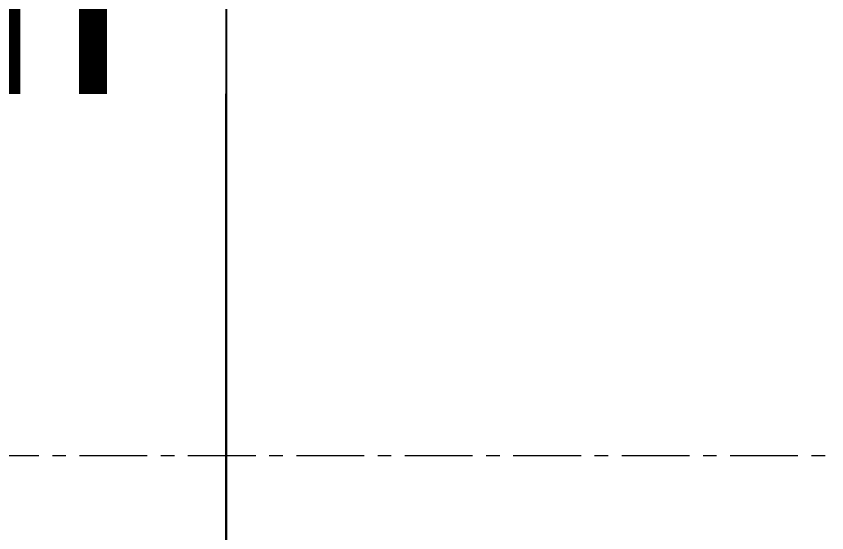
# Model space of a CAD drawing. Header units: millimetres. Extents: x -100356 to 314685, y 446 to 1273965.
# Drawn here: x 234393 to 238878, y 44478 to 47334 of the extents above; entities that cross this region are included whole.
import ezdxf
from ezdxf.xclip import XClip

# ---------------------------------------------------------------- set-up
doc = ezdxf.new("R2010")
doc.units = ezdxf.units.MM
doc.header["$XCLIPFRAME"] = 2
doc.linetypes.add('section$0$CENTER', pattern=[2, 1.25, -0.25, 0.25, -0.25])
doc.layers.add('NAM', color=3, linetype='Continuous')
doc.layers.add('section$0$A-_FLORLEVL_E', color=7, linetype='Continuous', lineweight=5)
doc.layers.add('section$0$NKC_TRUC', color=8, linetype='section$0$CENTER', lineweight=13)
doc.styles.add('ARIAL', font='Font - TrueType - Arial Bold.ttf')

# ---------------------------------------------------------------- blocks, each defined once
blk = doc.blocks.new('section$0$grid section')
at = {"layer": 'section$0$NKC_TRUC', "ltscale": 300}
blk.add_line((-141943.9, 16000), (-4445, 16000), dxfattribs=at)
blk = doc.blocks.new('podium elevation 1')
at = {"layer": 'NAM', "elevation": 0}
blk.add_lwpolyline([(10000, 5328.4), (14200, 5328.4), (14200, 0), (10000, 0)], close=True, dxfattribs=at)
at = {"layer": 'NAM'}
blk.add_lwpolyline([(0, 0), (12600, 0)], dxfattribs=at)
at = {"layer": 'NAM', "elevation": 0}
blk.add_lwpolyline([(16999, -4441.8), (13700, -4441.8), (13100, -4441.8), (13100, 0), (12600, 0)], dxfattribs=at)
at = {"layer": 'NAM', "insert": (13368, 4831.9, 0), "char_height": 770, "attachment_point": 1, "rotation": 270, "style": 'ARIAL'}
blk.add_mtext_dynamic_manual_height_columns('ASCENT PLAZA', width=716.249, gutter_width=1, heights=[0], dxfattribs=at)
blk = doc.blocks.new('ELEVATION 1')
at = {"layer": 'NAM'}
blk.add_blockref('podium elevation 1', (816.3, 547699.2, 0), dxfattribs=at)
at = {"layer": 'section$0$A-_FLORLEVL_E'}
ref = blk.add_blockref('section$0$grid section', (-4583.7, 526177.6, 0), dxfattribs=dict(at, rotation=270))
XClip(ref).set_block_clipping_path([(-63133.662589381, -3062.3099419163), (16172.8238461059, 101487.3382753241)])

msp = doc.modelspace()

# ---------------------------------------------------------------- block references
at = {"layer": 'NAM', "rotation": 89.99999999999999}
msp.add_blockref('ELEVATION 1', (783254.7, 33488.6, 0), dxfattribs=at)

doc.saveas('drawing.dxf')
